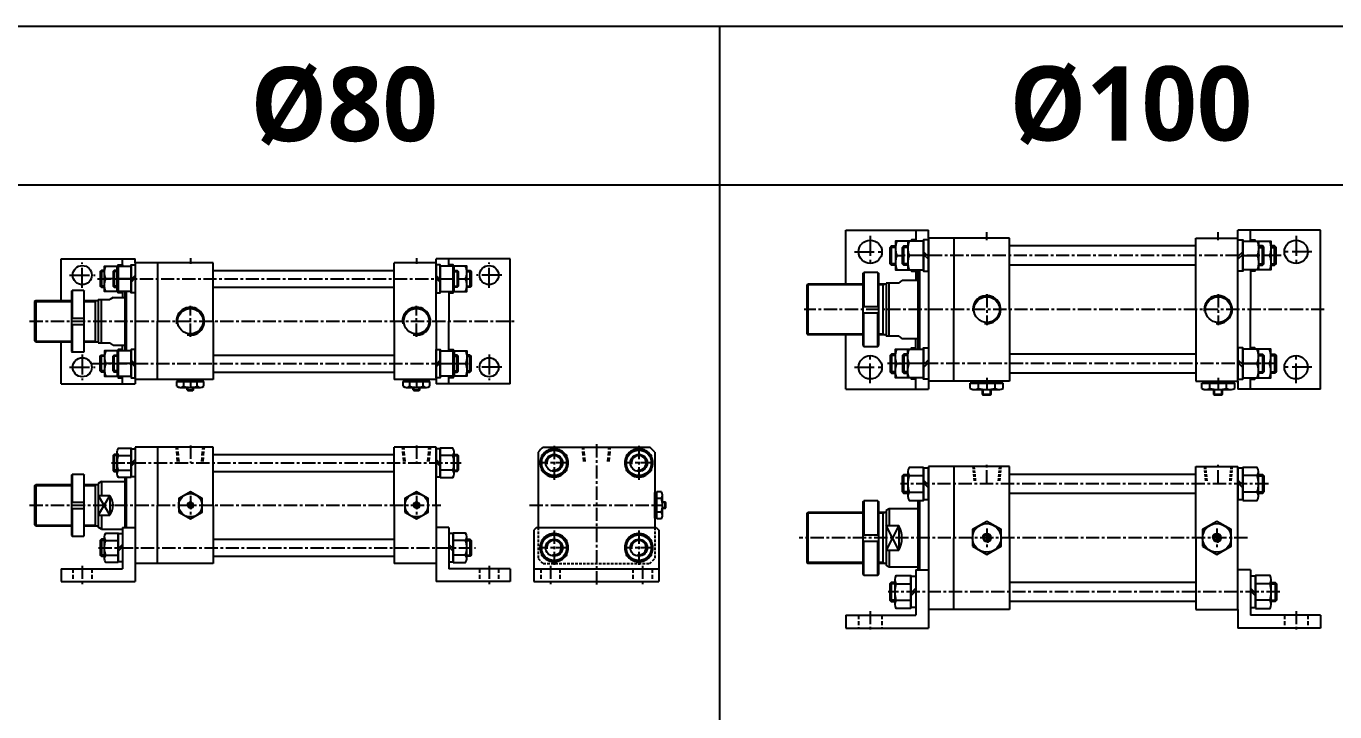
# Model space of a CAD drawing. Extents: x -819 to 7462, y 0 to 3630.
# Drawn here: x 2101 to 3336, y 2983 to 3630 of the extents above; entities that cross this region are included whole.
import ezdxf

# ---------------------------------------------------------------- set-up
doc = ezdxf.new("R2010")
doc.units = 0
doc.header["$LTSCALE"] = 10
doc.header["$MEASUREMENT"] = 0
for name, pattern in [('CENTER', [2, 1.25, -0.25, 0.25, -0.25]), ('CENTERX2', [4, 2.5, -0.5, 0.5, -0.5]), ('HIDDEN', [0.375, 0.25, -0.125]), ('HIDDENX2', [0.75, 0.5, -0.25])]:
    doc.linetypes.add(name, pattern=pattern)
doc.layers.get('0').update_dxf_attribs({"linetype": 'CONTINUOUS'})
for name, color, linetype in [('CEN', 1, 'CENTERX2'), ('CENTER', 1, 'CENTER'), ('DIM', 2, 'CONTINUOUS'), ('HID', 2, 'HIDDENX2'), ('Line', 7, 'CONTINUOUS'), ('ML', 7, 'CONTINUOUS'), ('THIN', 3, 'CONTINUOUS'), ('외형선', 3, 'CONTINUOUS'), ('중심선', 1, 'CENTER')]:
    doc.layers.add(name, color=color, linetype=linetype)
doc.styles.add('문자', font='romans.shx')

msp = doc.modelspace()

# ---------------------------------------------------------------- linework, layer by layer
for p, q in [((0, 3630), (4477.3, 3630)), ((2755.7, 2336), (2755.7, 3630)), ((4477.3, 3480), (0, 3480)), ((2252.7, 3286.7), (2253.2, 3286.2)), ((2252.7, 3286.7), (2258.7, 3286.7)), ((2258.7, 3286.7), (2258.2, 3286.2)), ((2466.2, 3286.7), (2466.7, 3286.2)), ((2466.2, 3286.7), (2472.2, 3286.7)), ((2472.2, 3286.7), (2471.7, 3286.2)), ((2253.2, 3286.2), (2258.2, 3286.2)), ((2466.7, 3286.2), (2471.7, 3286.2)), ((2704, 3174.9), (2704, 3180.9)), ((2704, 3180.9), (2704.5, 3180.4)), ((2704, 3174.9), (2704.5, 3175.4)), ((2704.5, 3175.4), (2704.5, 3180.4))]:
    msp.add_line(p, q)
at = {"color": 7, "linetype": 'Continuous'}
for p, q in [((2243, 3290.2), (2243, 3294.6)), ((2243, 3294.6), (2255.7, 3294.6)), ((2243.7, 3296.6), (2267.7, 3296.6)), ((2243.7, 3294.6), (2243.7, 3296.6)), ((2246.2, 3289.2), (2265.2, 3289.2)), ((2249.4, 3290.2), (2249.4, 3294.6)), ((2252.7, 3286.7), (2252.7, 3289.2)), ((2255.7, 3294.6), (2268.4, 3294.6)), ((2258.7, 3286.7), (2258.7, 3289.2)), ((2262.1, 3290.2), (2262.1, 3294.6)), ((2267.7, 3294.6), (2267.7, 3296.6)), ((2268.4, 3290.2), (2268.4, 3294.6)), ((2456.5, 3290.2), (2456.5, 3294.6)), ((2456.5, 3294.6), (2469.2, 3294.6)), ((2457.2, 3296.6), (2481.2, 3296.6)), ((2457.2, 3294.6), (2457.2, 3296.6)), ((2459.7, 3289.2), (2478.7, 3289.2)), ((2462.9, 3290.2), (2462.9, 3294.6)), ((2466.2, 3286.7), (2466.2, 3289.2)), ((2469.2, 3294.6), (2481.9, 3294.6)), ((2472.2, 3286.7), (2472.2, 3289.2)), ((2475.6, 3290.2), (2475.6, 3294.6)), ((2481.2, 3294.6), (2481.2, 3296.6)), ((2481.9, 3290.2), (2481.9, 3294.6)), ((2992, 3288.1), (2992, 3293.1)), ((2992, 3293.1), (2998.3, 3293.1)), ((2993, 3293.1), (2993, 3295.1)), ((2993, 3295.1), (3022.2, 3295.1)), ((2995.2, 3287.1), (3020, 3287.1)), ((2998.3, 3293.1), (3023.2, 3293.1)), ((2999.8, 3288.1), (2999.8, 3293.1)), ((3003.6, 3287.3), (3003.6, 3287.3)), ((3003.6, 3282.6), (3003.6, 3287.1)), ((3011.6, 3282.6), (3011.6, 3287.1)), ((3015.4, 3288.1), (3015.4, 3293.1)), ((3022.2, 3293.1), (3022.2, 3295.1)), ((3023.2, 3288.1), (3023.2, 3293.1)), ((3210.5, 3288.1), (3210.5, 3293.1)), ((3210.5, 3293.1), (3216.8, 3293.1)), ((3211.5, 3293.1), (3211.5, 3295.1)), ((3211.5, 3295.1), (3240.7, 3295.1)), ((3213.7, 3287.1), (3238.5, 3287.1)), ((3216.8, 3293.1), (3241.7, 3293.1)), ((3218.3, 3288.1), (3218.3, 3293.1)), ((3222.1, 3287.3), (3222.1, 3287.3)), ((3222.1, 3282.6), (3222.1, 3287.1)), ((3230.1, 3282.6), (3230.1, 3287.1)), ((3233.9, 3288.1), (3233.9, 3293.1)), ((3240.7, 3293.1), (3240.7, 3295.1)), ((3241.7, 3288.1), (3241.7, 3293.1)), ((3003.6, 3282.6), (3004.1, 3282.1)), ((3011.6, 3282.6), (3003.6, 3282.6)), ((3004.1, 3282.1), (3011.1, 3282.1)), ((3011.6, 3282.6), (3011.1, 3282.1)), ((3222.1, 3282.6), (3222.6, 3282.1)), ((3230.1, 3282.6), (3222.1, 3282.6)), ((3222.6, 3282.1), (3229.6, 3282.1)), ((3230.1, 3282.6), (3229.6, 3282.1)), ((2694.1, 3165.9), (2694.1, 3189.9)), ((2696.1, 3189.9), (2694.1, 3189.9)), ((2700.6, 3190.6), (2696.1, 3190.6)), ((2696.1, 3177.9), (2696.1, 3190.6)), ((2700.6, 3184.2), (2696.1, 3184.2)), ((2696.1, 3165.2), (2696.1, 3177.9)), ((2701.5, 3168.3), (2701.5, 3187.4)), ((2704, 3180.9), (2701.5, 3180.9)), ((2696.1, 3165.9), (2694.1, 3165.9)), ((2700.6, 3171.5), (2696.1, 3171.5)), ((2700.6, 3165.2), (2696.1, 3165.2)), ((2704, 3174.9), (2701.5, 3174.9))]:
    msp.add_line(p, q, dxfattribs=at)
for points in [[(2244.7, 3171.5), (2255.7, 3165.2), (2266.7, 3171.5), (2266.7, 3184.2), (2255.7, 3190.6), (2244.7, 3184.2)], [(2458.2, 3171.5), (2469.2, 3165.2), (2480.2, 3171.5), (2480.2, 3184.2), (2469.2, 3190.6), (2458.2, 3184.2)], [(2254.8, 3179.4), (2254, 3177.9), (2254.8, 3176.4), (2256.6, 3176.4), (2257.4, 3177.9), (2256.6, 3179.4)], [(2468.3, 3179.4), (2467.5, 3177.9), (2468.3, 3176.4), (2470.1, 3176.4), (2470.9, 3177.9), (2470.1, 3179.4)], [(2994.1, 3139.3), (3007.6, 3131.5), (3021.1, 3139.3), (3021.1, 3154.9), (3007.6, 3162.7), (2994.1, 3154.9)], [(3211.3, 3139.3), (3224.8, 3131.5), (3238.3, 3139.3), (3238.3, 3154.9), (3224.8, 3162.7), (3211.3, 3154.9)], [(3006.1, 3149.6), (3004.7, 3147.1), (3006.1, 3144.6), (3009, 3144.6), (3010.5, 3147.1), (3009, 3149.6)], [(3223.4, 3149.6), (3221.9, 3147.1), (3223.4, 3144.6), (3226.3, 3144.6), (3227.7, 3147.1), (3226.3, 3149.6)]]:
    msp.add_lwpolyline(points, close=True, dxfattribs=at)
for centre, radius in [((2255.7, 3177.9), 11), ((2469.2, 3177.9), 11), ((2255.7, 3177.9), 2.5), ((2469.2, 3177.9), 2.5), ((3007.6, 3147.1), 13.5), ((3007.6, 3147.1), 3.5), ((3224.8, 3147.1), 13.5), ((3224.8, 3147.1), 3.5)]:
    msp.add_circle(centre, radius, dxfattribs=at)
for centre, radius, start, end in [((2246.2, 3294.8), 5.62, 235.6158, 270), ((2246.2, 3294.8), 5.62, 235.6158, 304.3842), ((2255.7, 3310.2), 21, 252.412, 270), ((2255.7, 3310.2), 21, 270, 287.588), ((2265.2, 3294.8), 5.62, 235.6158, 304.3842), ((2459.7, 3294.8), 5.62, 235.6158, 270), ((2459.7, 3294.8), 5.62, 235.6158, 304.3842), ((2469.2, 3310.2), 21, 252.412, 270), ((2469.2, 3310.2), 21, 270, 287.588), ((2478.7, 3294.8), 5.62, 235.6158, 304.3842), ((2995.2, 3292.7), 5.62, 235.6158, 270), ((2995.9, 3295.3), 8.22, 241.7006, 298.2994), ((3007.6, 3318.4), 31.3, 255.6172, 270.0141), ((3007.6, 3318.4), 31.3, 269.9859, 284.3828), ((3019.3, 3295.3), 8.22, 241.7006, 298.2994), ((3213.7, 3292.7), 5.62, 235.6158, 270), ((3214.4, 3295.3), 8.22, 241.7006, 298.2994), ((3226.1, 3318.4), 31.3, 255.6172, 270.0141), ((3226.1, 3318.4), 31.3, 269.9859, 284.3828), ((3237.8, 3295.3), 8.22, 241.7006, 298.2994), ((2695.9, 3187.4), 5.62, 325.6158, 34.3842), ((2680.5, 3177.9), 21, 0, 17.588), ((2680.5, 3177.9), 21, 342.412, 0), ((2695.9, 3168.3), 5.62, 325.6158, 34.3842), ((2695.9, 3168.3), 5.62, 325.6158, 0)]:
    msp.add_arc(centre, radius, start, end, dxfattribs=at)
at = {"layer": 'CEN', "color": 1, "linetype": 'CENTER', "ltscale": 1.5}
for p, q in [((2897.6, 3432.1), (2897.6, 3402.1)), ((3299.6, 3432.1), (3299.6, 3402.1)), ((2882.6, 3417.1), (2912.6, 3417.1)), ((3314.6, 3417.1), (3284.6, 3417.1)), ((2153.7, 3383.1), (2153.7, 3407.1)), ((2537.7, 3383.1), (2537.7, 3407.1)), ((2141.7, 3395.1), (2165.7, 3395.1)), ((2549.7, 3395.1), (2525.7, 3395.1)), ((2153.7, 3320.1), (2153.7, 3296.1)), ((2537.7, 3320.1), (2537.7, 3296.1)), ((2897.6, 3293.1), (2897.6, 3323.1)), ((3299.6, 3293.1), (3299.6, 3323.1)), ((2141.7, 3308.1), (2165.7, 3308.1)), ((2549.7, 3308.1), (2525.7, 3308.1)), ((2882.6, 3308.1), (2912.6, 3308.1)), ((3314.6, 3308.1), (3284.6, 3308.1))]:
    msp.add_line(p, q, dxfattribs=at)
at = {"layer": 'CEN', "color": 1, "linetype": 'CENTER'}
for p, q in [((2153.7, 3120.9), (2153.7, 3102.9)), ((2537.7, 3120.9), (2537.7, 3102.9)), ((2595.6, 3120.9), (2595.6, 3102.9)), ((2682.6, 3120.9), (2682.6, 3102.9)), ((2897.6, 3078.1), (2897.6, 3058.1)), ((3299.6, 3078.1), (3299.6, 3058.1))]:
    msp.add_line(p, q, dxfattribs=at)
at = {"layer": 'CENTER'}
for p, q in [((2599.1, 3234), (2599.1, 3201.8)), ((2679.1, 3234), (2679.1, 3201.8)), ((2613.1, 3217.9), (2585.2, 3217.9)), ((2693.1, 3217.9), (2665.2, 3217.9)), ((2599.1, 3154), (2599.1, 3121.8)), ((2679.1, 3154), (2679.1, 3121.8)), ((2613.1, 3137.9), (2585.2, 3137.9)), ((2693.1, 3137.9), (2665.2, 3137.9))]:
    msp.add_line(p, q, dxfattribs=at)
at = {"layer": 'DIM'}
for p, q in [((2253.2, 3286.2), (2253.2, 3289.2)), ((2258.2, 3286.2), (2258.2, 3289.2)), ((2466.7, 3286.2), (2466.7, 3289.2)), ((2471.7, 3286.2), (2471.7, 3289.2)), ((2704.5, 3180.4), (2701.5, 3180.4)), ((2704.5, 3175.4), (2701.5, 3175.4))]:
    msp.add_line(p, q, dxfattribs=at)
for centre in [(2255.7, 3177.9), (2469.2, 3177.9)]:
    msp.add_arc(centre, 3, 270, 180, dxfattribs=at)
at = {"layer": 'HID', "color": 6, "linetype": 'HIDDEN', "ltscale": 1.5}
for p, q in [((2144.7, 3117.9), (2144.7, 3105.9)), ((2162.7, 3117.9), (2162.7, 3105.9)), ((2528.7, 3117.9), (2528.7, 3105.9)), ((2546.7, 3117.9), (2546.7, 3105.9)), ((2586.6, 3117.9), (2586.6, 3105.9)), ((2604.6, 3117.9), (2604.6, 3105.9)), ((2673.6, 3117.9), (2673.6, 3105.9)), ((2691.6, 3117.9), (2691.6, 3105.9)), ((2886.6, 3074.1), (2886.6, 3062.1)), ((2908.6, 3074.1), (2908.6, 3062.1)), ((3288.6, 3074.1), (3288.6, 3062.1)), ((3310.6, 3074.1), (3310.6, 3062.1))]:
    msp.add_line(p, q, dxfattribs=at)
at = {"layer": 'Line', "color": 6, "linetype": 'HIDDEN'}
for p, q in [((2994.4, 3214.6), (2995.6, 3200.6)), ((2995.5, 3214.6), (2996.8, 3200)), ((3019.6, 3214.6), (3018.4, 3200)), ((3020.8, 3214.6), (3019.6, 3200.6)), ((3212.9, 3214.6), (3214.1, 3200.6)), ((3214, 3214.6), (3215.3, 3200)), ((3238.1, 3214.6), (3236.9, 3200)), ((3239.3, 3214.6), (3238.1, 3200.6))]:
    msp.add_line(p, q, dxfattribs=at)
at = {"layer": 'ML'}
for p, q in [((2874.6, 3386.6), (2874.6, 3437.6)), ((2874.6, 3437.6), (2952.6, 3437.6)), ((2940.6, 3437.6), (2940.6, 3427.1)), ((2952.6, 3430.1), (2952.6, 3437.6)), ((3322.6, 3437.6), (3244.6, 3437.6)), ((3256.6, 3427.1), (3256.6, 3437.6)), ((3322.6, 3362.6), (3322.6, 3437.6)), ((2917.8, 3404.6), (2917.8, 3422.6)), ((2929.3, 3404.6), (2929.3, 3422.6)), ((2940.6, 3427.1), (2940.6, 3427.1)), ((2952.6, 3430.1), (2952.6, 3295.1)), ((2976.6, 3430.1), (2952.6, 3430.1)), ((3211.6, 3430.1), (3238, 3430.1)), ((3256.6, 3427.1), (3256.6, 3427.1)), ((3267.8, 3404.6), (3267.8, 3422.6)), ((3279.3, 3404.6), (3279.3, 3422.6)), ((2133.7, 3410.6), (2203.7, 3410.6)), ((2133.7, 3371.1), (2133.7, 3410.6)), ((2191.7, 3403.7), (2191.7, 3410.6)), ((2203.7, 3406.6), (2203.7, 3410.6)), ((2557.7, 3410.6), (2487.7, 3410.6)), ((2487.7, 3406.6), (2487.7, 3410.6)), ((2499.7, 3403.7), (2499.7, 3410.6)), ((2557.7, 3351.6), (2557.7, 3410.6)), ((2922.7, 3413.6), (2928, 3413.6)), ((2948, 3413.6), (2934.2, 3413.6)), ((2948, 3417.2), (2952.6, 3412.6)), ((2948, 3414.6), (2952.6, 3410)), ((3249.2, 3417.2), (3244.6, 3412.6)), ((3249.2, 3414.6), (3244.6, 3410)), ((3249.2, 3413.6), (3263, 3413.6)), ((3274.5, 3413.6), (3269.2, 3413.6)), ((2171.8, 3399.6), (2171.8, 3383.6)), ((2183.8, 3399.6), (2183.8, 3383.6)), ((2203.7, 3406.6), (2203.7, 3292.6)), ((2224.7, 3406.6), (2203.7, 3406.6)), ((2507.6, 3399.6), (2507.6, 3383.6)), ((2519.6, 3399.6), (2519.6, 3383.6)), ((2890.6, 3396.6), (2891.6, 3397.6)), ((2891.6, 3397.6), (2891.6, 3365.6)), ((2904.6, 3397.6), (2891.6, 3397.6)), ((2904.6, 3397.6), (2904.6, 3365.6)), ((2904.6, 3397.6), (2905.6, 3396.6)), ((2940.6, 3400.1), (2940.6, 3390.1)), ((2942.6, 3400.1), (2942.6, 3325.1)), ((2944.1, 3400.1), (2944.1, 3325.1)), ((3256.6, 3400.1), (3256.6, 3362.6)), ((2182.7, 3391.6), (2175.8, 3391.6)), ((2199.7, 3391.6), (2187.8, 3391.6)), ((2199.7, 3390.7), (2203.7, 3394.7)), ((2199.7, 3388.5), (2203.7, 3392.5)), ((2491.7, 3390.7), (2487.7, 3394.7)), ((2491.7, 3388.5), (2487.7, 3392.5)), ((2491.7, 3391.6), (2503.6, 3391.6)), ((2508.7, 3391.6), (2515.6, 3391.6)), ((2837.6, 3385.6), (2838.6, 3386.6)), ((2837.6, 3385.6), (2837.6, 3339.6)), ((2838.6, 3386.6), (2838.6, 3338.6)), ((2890.6, 3396.6), (2890.6, 3328.6)), ((2905.6, 3328.6), (2905.6, 3396.6)), ((2909.6, 3386.6), (2909.6, 3338.6)), ((2912.6, 3387.6), (2912.6, 3337.6)), ((2915.6, 3337.6), (2915.6, 3387.6)), ((2924.6, 3387.6), (2927.6, 3390.1)), ((2143.6, 3380.1), (2144.1, 3380.6)), ((2143.6, 3380.1), (2143.6, 3323.1)), ((2144.1, 3380.6), (2144.1, 3354.6)), ((2155.1, 3380.6), (2144.1, 3380.6)), ((2155.1, 3380.6), (2155.1, 3354.6)), ((2155.1, 3380.6), (2155.6, 3380.1)), ((2155.6, 3323.1), (2155.6, 3380.1)), ((2182.7, 3374.1), (2179.7, 3372.1)), ((2191.7, 3378.3), (2191.7, 3374.1)), ((2193.7, 3379.6), (2193.7, 3323.6)), ((2195.2, 3379.6), (2195.2, 3323.6)), ((2499.7, 3378.3), (2499.7, 3351.6)), ((2108.7, 3370.1), (2109.7, 3371.1)), ((2108.7, 3370.1), (2108.7, 3333.1)), ((2109.7, 3371.1), (2109.7, 3332.1)), ((2165.7, 3371.1), (2165.7, 3332.1)), ((2168.7, 3372.1), (2168.7, 3331.1)), ((2171.7, 3331.1), (2171.7, 3372.1)), ((2890.6, 3365.6), (2905.6, 3365.6)), ((3256.6, 3325.1), (3256.6, 3362.6)), ((3322.6, 3287.6), (3322.6, 3362.6)), ((2143.6, 3354.6), (2155.6, 3354.6)), ((2143.6, 3348.6), (2155.6, 3348.6)), ((2144.1, 3348.6), (2144.1, 3322.6)), ((2155.1, 3348.6), (2155.1, 3322.6)), ((2499.7, 3324.9), (2499.7, 3351.6)), ((2557.7, 3292.6), (2557.7, 3351.6)), ((2890.6, 3359.6), (2905.6, 3359.6)), ((2891.6, 3327.6), (2891.6, 3359.6)), ((2904.6, 3327.6), (2904.6, 3359.6)), ((2837.6, 3339.6), (2838.6, 3338.6)), ((2874.6, 3287.6), (2874.6, 3338.6)), ((2924.6, 3337.6), (2927.6, 3335.1)), ((2108.7, 3333.1), (2109.7, 3332.1)), ((2133.7, 3292.6), (2133.7, 3332.1)), ((2182.7, 3329.1), (2179.7, 3331.1)), ((2191.7, 3324.9), (2191.7, 3329.1)), ((2890.6, 3328.6), (2891.6, 3327.6)), ((2891.6, 3327.6), (2904.6, 3327.6)), ((2904.6, 3327.6), (2905.6, 3328.6)), ((2940.6, 3325.1), (2940.6, 3335.1)), ((2143.6, 3323.1), (2144.1, 3322.6)), ((2144.1, 3322.6), (2155.1, 3322.6)), ((2155.1, 3322.6), (2155.6, 3323.1)), ((2171.8, 3303.6), (2171.8, 3319.6)), ((2182.7, 3311.6), (2175.8, 3311.6)), ((2183.8, 3303.6), (2183.8, 3319.6)), ((2199.7, 3311.6), (2187.8, 3311.6)), ((2199.7, 3314.7), (2203.7, 3310.7)), ((2199.7, 3312.5), (2203.7, 3308.5)), ((2491.7, 3314.7), (2487.7, 3310.7)), ((2491.7, 3312.5), (2487.7, 3308.5)), ((2491.7, 3311.6), (2503.6, 3311.6)), ((2507.6, 3303.6), (2507.6, 3319.6)), ((2508.7, 3311.6), (2515.6, 3311.6)), ((2519.6, 3303.6), (2519.6, 3319.6)), ((2917.8, 3320.6), (2917.8, 3302.6)), ((2922.7, 3311.6), (2928, 3311.6)), ((2929.3, 3320.6), (2929.3, 3302.6)), ((2948, 3311.6), (2934.2, 3311.6)), ((2948, 3310.6), (2952.6, 3315.2)), ((2948, 3308), (2952.6, 3312.6)), ((3249.2, 3310.6), (3244.6, 3315.2)), ((3249.2, 3308), (3244.6, 3312.6)), ((3249.2, 3311.6), (3263, 3311.6)), ((3267.8, 3320.6), (3267.8, 3302.6)), ((3274.5, 3311.6), (3269.2, 3311.6)), ((3279.3, 3320.6), (3279.3, 3302.6)), ((2191.7, 3292.6), (2191.7, 3299.5)), ((2499.7, 3292.6), (2499.7, 3299.5)), ((2133.7, 3292.6), (2203.7, 3292.6)), ((2224.7, 3296.6), (2203.7, 3296.6)), ((2557.7, 3292.6), (2487.7, 3292.6)), ((2874.6, 3287.6), (2952.6, 3287.6)), ((2940.6, 3287.6), (2940.6, 3298.1)), ((2940.6, 3298.1), (2940.6, 3298.1)), ((2976.6, 3295.1), (2952.6, 3295.1)), ((2952.6, 3295.1), (2952.6, 3287.6)), ((3244.6, 3295.1), (3244.6, 3287.6)), ((3322.6, 3287.6), (3244.6, 3287.6)), ((3256.6, 3287.6), (3256.6, 3298.1)), ((3256.6, 3298.1), (3256.6, 3298.1)), ((2183.8, 3225.9), (2183.8, 3209.9)), ((2186.7, 3207.5), (2186.7, 3228.3)), ((2187.8, 3224.8), (2199.7, 3224.8)), ((2224.7, 3232.9), (2203.7, 3232.9)), ((2203.7, 3232.9), (2203.7, 3122.9)), ((2503.6, 3224.8), (2491.7, 3224.8)), ((2504.7, 3207.5), (2504.7, 3228.3)), ((2507.6, 3225.9), (2507.6, 3209.9)), ((2584.1, 3228.1), (2584.1, 3156.9)), ((2588.9, 3232.9), (2689.4, 3232.9)), ((2694.1, 3228.1), (2694.1, 3156.9)), ((2199.7, 3217), (2203.7, 3221)), ((2199.7, 3214.7), (2203.7, 3218.7)), ((2491.7, 3217), (2487.7, 3221)), ((2491.7, 3214.7), (2487.7, 3218.7)), ((2976.6, 3214.6), (2952.6, 3214.6)), ((2952.6, 3214.6), (2952.6, 3079.6)), ((3211.6, 3214.6), (3238, 3214.6)), ((2143.6, 3206.4), (2144.1, 3206.9)), ((2143.6, 3206.4), (2143.6, 3149.4)), ((2155.1, 3206.9), (2144.1, 3206.9)), ((2144.1, 3206.9), (2144.1, 3180.9)), ((2155.1, 3206.9), (2155.6, 3206.4)), ((2155.1, 3206.9), (2155.1, 3180.9)), ((2155.6, 3149.4), (2155.6, 3206.4)), ((2171.7, 3200.4), (2168.7, 3198.6)), ((2171.7, 3200.4), (2171.7, 3187.1)), ((2187.8, 3210.9), (2199.7, 3210.9)), ((2193.7, 3204), (2193.7, 3156.9)), ((2195.2, 3204), (2195.2, 3156.9)), ((2503.6, 3210.9), (2491.7, 3210.9)), ((2929.3, 3189.1), (2929.3, 3207.1)), ((2933, 3209.8), (2933, 3186.4)), ((2934.2, 3205.9), (2948, 3205.9)), ((2948, 3201.7), (2952.6, 3197.1)), ((3249.2, 3197.1), (3244.6, 3201.7)), ((3263, 3205.9), (3249.2, 3205.9)), ((3264.2, 3186.4), (3264.2, 3209.8)), ((3267.8, 3207.1), (3267.8, 3189.1)), ((2108.7, 3196.4), (2109.7, 3197.4)), ((2108.7, 3196.4), (2108.7, 3159.4)), ((2109.7, 3197.4), (2109.7, 3158.4)), ((2165.7, 3197.4), (2165.7, 3158.4)), ((2168.7, 3198.6), (2168.7, 3157.1)), ((2934.2, 3190.3), (2948, 3190.3)), ((2948, 3199.1), (2952.6, 3194.5)), ((3249.2, 3194.5), (3244.6, 3199.1)), ((3263, 3190.3), (3249.2, 3190.3)), ((2143.6, 3180.9), (2155.6, 3180.9)), ((2168.7, 3187.1), (2179.7, 3187.1)), ((2179.7, 3187.1), (2179.7, 3168.6)), ((2890.6, 3181.1), (2891.6, 3182.1)), ((2890.6, 3181.1), (2890.6, 3113.1)), ((2904.6, 3182.1), (2891.6, 3182.1)), ((2891.6, 3182.1), (2891.6, 3150.1)), ((2904.6, 3182.1), (2905.6, 3181.1)), ((2904.6, 3182.1), (2904.6, 3150.1)), ((2905.6, 3113.1), (2905.6, 3181.1)), ((2942.6, 3182.5), (2942.6, 3117.1)), ((2944.1, 3182.5), (2944.1, 3117.1)), ((2143.6, 3174.9), (2155.6, 3174.9)), ((2144.1, 3174.9), (2144.1, 3148.9)), ((2155.1, 3174.9), (2155.1, 3148.9)), ((2168.7, 3168.6), (2179.7, 3168.6)), ((2171.7, 3168.6), (2171.7, 3155.4)), ((2837.6, 3170.1), (2838.6, 3171.1)), ((2837.6, 3170.1), (2837.6, 3124.1)), ((2838.6, 3171.1), (2838.6, 3123.1)), ((2909.6, 3171.1), (2909.6, 3123.1)), ((2915.6, 3174.6), (2912.6, 3172.9)), ((2912.6, 3172.9), (2912.6, 3121.3)), ((2915.6, 3174.6), (2915.6, 3158.7)), ((2108.7, 3159.4), (2109.7, 3158.4)), ((2171.7, 3155.4), (2168.7, 3157.1)), ((2191.7, 3156.9), (2191.7, 3117.9)), ((2191.7, 3156.9), (2203.7, 3156.9)), ((2499.7, 3156.9), (2487.7, 3156.9)), ((2499.7, 3156.9), (2499.7, 3117.9)), ((2582.6, 3156.9), (2580.1, 3154.4)), ((2580.1, 3154.4), (2580.1, 3105.9)), ((2582.6, 3156.9), (2695.6, 3156.9)), ((2695.6, 3156.9), (2698.1, 3154.4)), ((2698.1, 3154.4), (2698.1, 3105.9)), ((2912.6, 3158.7), (2924.6, 3158.7)), ((2924.6, 3158.7), (2924.6, 3135.6)), ((2143.6, 3149.4), (2144.1, 3148.9)), ((2144.1, 3148.9), (2155.1, 3148.9)), ((2155.1, 3148.9), (2155.6, 3149.4)), ((2171.8, 3145.9), (2171.8, 3129.9)), ((2174.7, 3127.5), (2174.7, 3148.3)), ((2175.8, 3144.8), (2187.7, 3144.8)), ((2187.7, 3137), (2191.7, 3141)), ((2187.7, 3134.7), (2191.7, 3138.7)), ((2503.7, 3137), (2499.7, 3141)), ((2503.7, 3134.7), (2499.7, 3138.7)), ((2515.6, 3144.8), (2503.7, 3144.8)), ((2516.7, 3127.5), (2516.7, 3148.3)), ((2519.6, 3145.9), (2519.6, 3129.9)), ((2890.6, 3150.1), (2905.6, 3150.1)), ((2890.6, 3144.1), (2905.6, 3144.1)), ((2891.6, 3112.1), (2891.6, 3144.1)), ((2904.6, 3112.1), (2904.6, 3144.1)), ((2175.8, 3130.9), (2187.7, 3130.9)), ((2515.6, 3130.9), (2503.7, 3130.9)), ((2912.6, 3135.6), (2924.6, 3135.6)), ((2915.6, 3135.6), (2915.6, 3119.6)), ((2133.7, 3117.9), (2191.7, 3117.9)), ((2133.7, 3117.9), (2133.7, 3105.9)), ((2224.7, 3122.9), (2203.7, 3122.9)), ((2203.7, 3122.9), (2203.7, 3105.9)), ((2487.7, 3122.9), (2487.7, 3105.9)), ((2557.7, 3117.9), (2499.7, 3117.9)), ((2557.7, 3117.9), (2557.7, 3105.9)), ((2580.1, 3117.9), (2698.1, 3117.9)), ((2837.6, 3124.1), (2838.6, 3123.1)), ((2915.6, 3119.6), (2912.6, 3121.3)), ((2940.6, 3117.1), (2940.6, 3074.1)), ((2940.6, 3117.1), (2952.6, 3117.1)), ((3256.6, 3117.1), (3244.6, 3117.1)), ((3256.6, 3117.1), (3256.6, 3074.1)), ((2133.7, 3105.9), (2203.7, 3105.9)), ((2557.7, 3105.9), (2487.7, 3105.9)), ((2580.1, 3105.9), (2698.1, 3105.9)), ((2890.6, 3113.1), (2891.6, 3112.1)), ((2891.6, 3112.1), (2904.6, 3112.1)), ((2904.6, 3112.1), (2905.6, 3113.1)), ((2917.3, 3105.1), (2917.3, 3087.1)), ((2921, 3084.4), (2921, 3107.8)), ((2922.2, 3103.9), (2936, 3103.9)), ((3275, 3103.9), (3261.2, 3103.9)), ((3276.2, 3084.4), (3276.2, 3107.8)), ((3279.8, 3105.1), (3279.8, 3087.1)), ((2936, 3095.1), (2940.6, 3099.7)), ((2936, 3092.5), (2940.6, 3097.1)), ((3261.2, 3095.1), (3256.6, 3099.7)), ((3261.2, 3092.5), (3256.6, 3097.1)), ((2922.2, 3088.3), (2936, 3088.3)), ((2976.6, 3079.6), (2952.6, 3079.6)), ((2952.6, 3079.6), (2952.6, 3062.1)), ((3244.6, 3079.6), (3244.6, 3062.1)), ((3275, 3088.3), (3261.2, 3088.3)), ((2874.6, 3074.1), (2940.6, 3074.1)), ((2874.6, 3074.1), (2874.6, 3062.1)), ((3322.6, 3074.1), (3256.6, 3074.1)), ((3322.6, 3074.1), (3322.6, 3062.1)), ((2874.6, 3062.1), (2952.6, 3062.1)), ((3322.6, 3062.1), (3244.6, 3062.1))]:
    msp.add_line(p, q, dxfattribs=at)
at = {"layer": 'ML', "color": 1, "linetype": 'CENTER'}
for p, q in [((3007.6, 3428), (3007.6, 3435.7)), ((3226.1, 3428), (3226.1, 3435.7)), ((2255.7, 3411.1), (2255.7, 3405.8)), ((2469.2, 3411.1), (2469.2, 3405.8)), ((3007.6, 3377.1), (3007.6, 3348)), ((3226.1, 3377.1), (3226.1, 3348)), ((2255.7, 3337), (2255.7, 3366.2)), ((2469.2, 3337), (2469.2, 3366.2)), ((2255.7, 3297.5), (2255.7, 3288.6)), ((2469.2, 3297.5), (2469.2, 3288.6)), ((3007.6, 3298.1), (3007.6, 3286.5)), ((3226.1, 3298.1), (3226.1, 3286.5)), ((2639.1, 3235.6), (2639.1, 3103.2)), ((3007.6, 3198.5), (3007.6, 3216.3)), ((3226.1, 3198.5), (3226.1, 3216.3)), ((2255.7, 3186.7), (2255.7, 3169.1)), ((2469.2, 3186.7), (2469.2, 3169.1)), ((2576, 3177.9), (2700.1, 3177.9)), ((3007.6, 3155.9), (3007.6, 3138.3)), ((3224.8, 3155.9), (3224.8, 3138.3))]:
    msp.add_line(p, q, dxfattribs=at)
at = {"layer": 'ML', "color": 2}
for p, q in [((2909.6, 3385.8), (2910.9, 3386.6)), ((2165.7, 3370.3), (2167, 3371.1)), ((2909.6, 3339.3), (2910.9, 3338.6)), ((2165.7, 3332.8), (2167, 3332.1)), ((3004.1, 3287.3), (3004.1, 3287.3)), ((3004.1, 3282.1), (3004.1, 3287.1)), ((3011.1, 3282.1), (3011.1, 3287.1)), ((3222.6, 3287.3), (3222.6, 3287.3)), ((3222.6, 3282.1), (3222.6, 3287.1)), ((3229.6, 3282.1), (3229.6, 3287.1)), ((2165.7, 3196.6), (2167, 3197.4)), ((2179.7, 3187.1), (2168.7, 3168.6)), ((2168.7, 3187.1), (2179.7, 3168.6)), ((2909.6, 3170.4), (2910.9, 3171.1)), ((2165.7, 3159.1), (2167, 3158.4)), ((2924.6, 3158.7), (2912.6, 3135.6)), ((2924.6, 3135.6), (2912.6, 3158.7)), ((2909.6, 3123.9), (2910.9, 3123.1))]:
    msp.add_line(p, q, dxfattribs=at)
at = {"layer": 'ML', "color": 6, "linetype": 'HIDDEN', "ltscale": 1.5}
for p, q in [((2243.7, 3219.2), (2242.5, 3232.9)), ((2245, 3219.2), (2243.7, 3232.9)), ((2266.5, 3219.2), (2267.7, 3232.9)), ((2267.7, 3219.2), (2269, 3232.9)), ((2457.2, 3219.2), (2456, 3232.8)), ((2458.5, 3219.2), (2457.2, 3232.8)), ((2480, 3219.2), (2481.2, 3232.8)), ((2481.2, 3219.2), (2482.5, 3232.8)), ((2627.1, 3219.2), (2625.9, 3232.8)), ((2628.4, 3219.2), (2627.1, 3232.8)), ((2649.9, 3219.2), (2651.1, 3232.8)), ((2651.1, 3219.2), (2652.4, 3232.8))]:
    msp.add_line(p, q, dxfattribs=at)
at = {"layer": 'ML', "color": 6, "linetype": 'HIDDEN'}
for p, q in [((2584.1, 3156.9), (2584.1, 3127.6)), ((2694.1, 3156.9), (2694.1, 3127.6)), ((2588.9, 3122.9), (2689.4, 3122.9))]:
    msp.add_line(p, q, dxfattribs=at)
at = {"layer": 'ML'}
for points in [[(2921.5, 3404.6), (2917.8, 3404.6), (2916.5, 3405.9), (2916.5, 3421.2), (2917.8, 3422.6), (2921.5, 3422.6)], [(2936.5, 3427.1), (2921.5, 3427.1), (2921.5, 3400.1), (2936.5, 3400.1)], [(2933, 3404.6), (2929.3, 3404.6), (2928, 3405.9), (2928, 3421.2), (2929.3, 3422.6), (2933, 3422.6)], [(2940.6, 3428.4), (2936.5, 3428.4), (2936.5, 3427.1)], [(2952.6, 3398.8), (2952.6, 3428.4), (2948, 3428.4), (2948, 3398.8), (2952.6, 3398.8)], [(3244.6, 3398.8), (3244.6, 3428.4), (3249.2, 3428.4), (3249.2, 3398.8), (3244.6, 3398.8)], [(3256.6, 3428.4), (3260.7, 3428.4), (3260.7, 3427.1)], [(3260.7, 3427.1), (3275.7, 3427.1), (3275.7, 3400.1), (3260.7, 3400.1)], [(3264.2, 3404.6), (3267.8, 3404.6), (3269.2, 3405.9), (3269.2, 3421.2), (3267.8, 3422.6), (3264.2, 3422.6)], [(3275.7, 3404.6), (3279.3, 3404.6), (3280.7, 3405.9), (3280.7, 3421.2), (3279.3, 3422.6), (3275.7, 3422.6)], [(2174.7, 3399.6), (2171.8, 3399.6), (2170.7, 3398.5), (2170.7, 3384.7), (2171.8, 3383.6), (2174.7, 3383.6)], [(2186.7, 3399.6), (2183.8, 3399.6), (2182.7, 3398.5), (2182.7, 3384.7), (2183.8, 3383.6), (2186.7, 3383.6)], [(2191.7, 3379.6), (2191.7, 3378.3), (2187.7, 3378.3), (2187.7, 3404.9), (2191.7, 3404.9)], [(2191.7, 3404.9), (2191.7, 3403.6)], [(2203.7, 3404.9), (2203.7, 3378.3), (2199.7, 3378.3), (2199.7, 3404.9), (2203.7, 3404.9)], [(2487.7, 3404.9), (2487.7, 3378.3), (2491.7, 3378.3), (2491.7, 3404.9), (2487.7, 3404.9)], [(2499.7, 3379.6), (2499.7, 3378.3), (2503.7, 3378.3), (2503.7, 3404.9), (2499.7, 3404.9)], [(2499.7, 3404.9), (2499.7, 3403.6)], [(2504.7, 3399.6), (2507.6, 3399.6), (2508.7, 3398.5), (2508.7, 3384.7), (2507.6, 3383.6), (2504.7, 3383.6)], [(2516.7, 3399.6), (2519.6, 3399.6), (2520.7, 3398.5), (2520.7, 3384.7), (2519.6, 3383.6), (2516.7, 3383.6)], [(2936.5, 3400.1), (2936.5, 3398.8), (2940.6, 3398.8)], [(3260.7, 3400.1), (3260.7, 3398.8), (3256.6, 3398.8)], [(2191.7, 3323.6), (2191.7, 3324.9), (2187.7, 3324.9), (2187.7, 3298.3), (2191.7, 3298.3)], [(2203.7, 3298.3), (2203.7, 3324.9), (2199.7, 3324.9), (2199.7, 3298.3), (2203.7, 3298.3)], [(2487.7, 3298.3), (2487.7, 3324.9), (2491.7, 3324.9), (2491.7, 3298.3), (2487.7, 3298.3)], [(2499.7, 3323.6), (2499.7, 3324.9), (2503.7, 3324.9), (2503.7, 3298.3), (2499.7, 3298.3)], [(2936.5, 3298.1), (2921.5, 3298.1), (2921.5, 3325.1), (2936.5, 3325.1)], [(2936.5, 3325.1), (2936.5, 3326.4), (2940.6, 3326.4)], [(2952.6, 3326.4), (2952.6, 3296.8), (2948, 3296.8), (2948, 3326.4), (2952.6, 3326.4)], [(3244.6, 3326.4), (3244.6, 3296.8), (3249.2, 3296.8), (3249.2, 3326.4), (3244.6, 3326.4)], [(3260.7, 3325.1), (3260.7, 3326.4), (3256.6, 3326.4)], [(3260.7, 3298.1), (3275.7, 3298.1), (3275.7, 3325.1), (3260.7, 3325.1)], [(2174.7, 3303.6), (2171.8, 3303.6), (2170.7, 3304.7), (2170.7, 3318.5), (2171.8, 3319.6), (2174.7, 3319.6)], [(2186.7, 3303.6), (2183.8, 3303.6), (2182.7, 3304.7), (2182.7, 3318.5), (2183.8, 3319.6), (2186.7, 3319.6)], [(2504.7, 3303.6), (2507.6, 3303.6), (2508.7, 3304.7), (2508.7, 3318.5), (2507.6, 3319.6), (2504.7, 3319.6)], [(2516.7, 3303.6), (2519.6, 3303.6), (2520.7, 3304.7), (2520.7, 3318.5), (2519.6, 3319.6), (2516.7, 3319.6)], [(2921.5, 3320.6), (2917.8, 3320.6), (2916.5, 3319.2), (2916.5, 3303.9), (2917.8, 3302.6), (2921.5, 3302.6)], [(2933, 3320.6), (2929.3, 3320.6), (2928, 3319.2), (2928, 3303.9), (2929.3, 3302.6), (2933, 3302.6)], [(3264.2, 3320.6), (3267.8, 3320.6), (3269.2, 3319.2), (3269.2, 3303.9), (3267.8, 3302.6), (3264.2, 3302.6)], [(3275.7, 3320.6), (3279.3, 3320.6), (3280.7, 3319.2), (3280.7, 3303.9), (3279.3, 3302.6), (3275.7, 3302.6)], [(2191.7, 3298.3), (2191.7, 3299.6)], [(2499.7, 3298.3), (2499.7, 3299.6)], [(2940.6, 3296.8), (2936.5, 3296.8), (2936.5, 3298.1)], [(3256.6, 3296.8), (3260.7, 3296.8), (3260.7, 3298.1)], [(2186.7, 3225.9), (2183.8, 3225.9), (2182.7, 3224.8), (2182.7, 3210.9), (2183.8, 3209.9), (2186.7, 3209.9)], [(2203.7, 3231.2), (2203.7, 3204.6), (2199.7, 3204.6), (2199.7, 3231.2), (2203.7, 3231.2)], [(2487.7, 3231.2), (2487.7, 3204.6), (2491.7, 3204.6), (2491.7, 3231.2), (2487.7, 3231.2)], [(2504.7, 3225.9), (2507.6, 3225.9), (2508.7, 3224.8), (2508.7, 3210.9), (2507.6, 3209.9), (2504.7, 3209.9)], [(2587.1, 3224.8), (2587.1, 3210.9), (2599.1, 3204), (2611.1, 3210.9), (2611.1, 3224.8), (2599.1, 3231.7), (2587.1, 3224.8)], [(2667.1, 3224.8), (2667.1, 3210.9), (2679.1, 3204), (2691.1, 3210.9), (2691.1, 3224.8), (2679.1, 3231.7), (2667.1, 3224.8)], [(2952.6, 3183.3), (2952.6, 3212.9), (2948, 3212.9), (2948, 3183.3), (2952.6, 3183.3)], [(3244.6, 3212.9), (3244.6, 3183.3), (3249.2, 3183.3), (3249.2, 3212.9), (3244.6, 3212.9)], [(2933, 3189.1), (2929.3, 3189.1), (2928, 3190.5), (2928, 3205.8), (2929.3, 3207.1), (2933, 3207.1)], [(3264.2, 3207.1), (3267.8, 3207.1), (3269.2, 3205.8), (3269.2, 3190.5), (3267.8, 3189.1), (3264.2, 3189.1)], [(2191.7, 3151.2), (2191.7, 3124.6), (2187.7, 3124.6), (2187.7, 3151.2), (2191.7, 3151.2)], [(2499.7, 3151.2), (2499.7, 3124.6), (2503.7, 3124.6), (2503.7, 3151.2), (2499.7, 3151.2)], [(2587.1, 3144.8), (2587.1, 3130.9), (2599.1, 3124), (2611.1, 3130.9), (2611.1, 3144.8), (2599.1, 3151.7), (2587.1, 3144.8)], [(2667.1, 3144.8), (2667.1, 3130.9), (2679.1, 3124), (2691.1, 3130.9), (2691.1, 3144.8), (2679.1, 3151.7), (2667.1, 3144.8)], [(2174.7, 3145.9), (2171.8, 3145.9), (2170.7, 3144.8), (2170.7, 3130.9), (2171.8, 3129.9), (2174.7, 3129.9)], [(2516.7, 3145.9), (2519.6, 3145.9), (2520.7, 3144.8), (2520.7, 3130.9), (2519.6, 3129.9), (2516.7, 3129.9)], [(2921, 3105.1), (2917.3, 3105.1), (2916, 3103.8), (2916, 3088.5), (2917.3, 3087.1), (2921, 3087.1)], [(2940.6, 3110.9), (2940.6, 3081.3), (2936, 3081.3), (2936, 3110.9), (2940.6, 3110.9)], [(3256.6, 3110.9), (3256.6, 3081.3), (3261.2, 3081.3), (3261.2, 3110.9), (3256.6, 3110.9)], [(3276.2, 3105.1), (3279.8, 3105.1), (3281.2, 3103.8), (3281.2, 3088.5), (3279.8, 3087.1), (3276.2, 3087.1)]]:
    msp.add_lwpolyline(points, dxfattribs=at)
for points in [[(2922.7, 3427.1, 0.178633), (2922.7, 3413.6, 0.178633), (2922.7, 3400.1)], [(2934.2, 3427.1, 0.178633), (2934.2, 3413.6, 0.178633), (2934.2, 3400.1)], [(3263, 3427.1, -0.178633), (3263, 3413.6, -0.178633), (3263, 3400.1)], [(3274.5, 3427.1, -0.178633), (3274.5, 3413.6, -0.178633), (3274.5, 3400.1)], [(2175.8, 3379.6, -0.178633), (2175.8, 3391.6, -0.178633), (2175.8, 3403.6)], [(2187.8, 3379.6, -0.178633), (2187.8, 3391.6, -0.178633), (2187.8, 3403.6)], [(2503.6, 3379.6, 0.178633), (2503.6, 3391.6, 0.178633), (2503.6, 3403.6)], [(2515.6, 3379.6, 0.178633), (2515.6, 3391.6, 0.178633), (2515.6, 3403.6)], [(2175.8, 3323.6, 0.178633), (2175.8, 3311.6, 0.178633), (2175.8, 3299.6)], [(2187.8, 3323.6, 0.178633), (2187.8, 3311.6, 0.178633), (2187.8, 3299.6)], [(2503.6, 3323.6, -0.178633), (2503.6, 3311.6, -0.178633), (2503.6, 3299.6)], [(2515.6, 3323.6, -0.178633), (2515.6, 3311.6, -0.178633), (2515.6, 3299.6)], [(2922.7, 3298.1, -0.178633), (2922.7, 3311.6, -0.178633), (2922.7, 3325.1)], [(2934.2, 3298.1, -0.178633), (2934.2, 3311.6, -0.178633), (2934.2, 3325.1)], [(3263, 3298.1, 0.178633), (3263, 3311.6, 0.178633), (3263, 3325.1)], [(3274.5, 3298.1, 0.178633), (3274.5, 3311.6, 0.178633), (3274.5, 3325.1)], [(2199.7, 3204), (2187.8, 3204, -0.309401), (2187.8, 3210.9, -0.154701), (2187.8, 3224.8, -0.309401), (2187.8, 3231.7), (2199.7, 3231.7), (2199.7, 3204)], [(2491.7, 3204), (2503.6, 3204, 0.309401), (2503.6, 3210.9, 0.154701), (2503.6, 3224.8, 0.309401), (2503.6, 3231.7), (2491.7, 3231.7), (2491.7, 3204)], [(2948, 3213.7), (2934.2, 3213.7, 0.309401), (2934.2, 3205.9, 0.154701), (2934.2, 3190.3, 0.309401), (2934.2, 3182.5), (2948, 3182.5), (2948, 3213.7)], [(3249.2, 3182.5), (3263, 3182.5, 0.309401), (3263, 3190.3, 0.154701), (3263, 3205.9, 0.309401), (3263, 3213.7), (3249.2, 3213.7), (3249.2, 3182.5)], [(2187.7, 3124), (2175.8, 3124, -0.309401), (2175.8, 3130.9, -0.154701), (2175.8, 3144.8, -0.309401), (2175.8, 3151.7), (2187.7, 3151.7), (2187.7, 3124)], [(2503.7, 3124), (2515.6, 3124, 0.309401), (2515.6, 3130.9, 0.154701), (2515.6, 3144.8, 0.309401), (2515.6, 3151.7), (2503.7, 3151.7), (2503.7, 3124)], [(2936, 3080.5), (2922.2, 3080.5, -0.309401), (2922.2, 3088.3, -0.154701), (2922.2, 3103.9, -0.309401), (2922.2, 3111.7), (2936, 3111.7), (2936, 3080.5)], [(3261.2, 3080.5), (3275, 3080.5, 0.309401), (3275, 3088.3, 0.154701), (3275, 3103.9, 0.309401), (3275, 3111.7), (3261.2, 3111.7), (3261.2, 3080.5)]]:
    msp.add_lwpolyline(points, format="xyb", dxfattribs=at)
for points in [[(2948, 3427.1), (2933, 3427.1), (2933, 3400.1), (2948, 3400.1)], [(3249.2, 3427.1), (3264.2, 3427.1), (3264.2, 3400.1), (3249.2, 3400.1)], [(2187.7, 3379.6), (2174.7, 3379.6), (2174.7, 3403.6), (2187.7, 3403.6)], [(2199.7, 3379.6), (2186.7, 3379.6), (2186.7, 3403.6), (2199.7, 3403.6)], [(2491.7, 3379.6), (2504.7, 3379.6), (2504.7, 3403.6), (2491.7, 3403.6)], [(2503.7, 3379.6), (2516.7, 3379.6), (2516.7, 3403.6), (2503.7, 3403.6)], [(2187.7, 3323.6), (2174.7, 3323.6), (2174.7, 3299.6), (2187.7, 3299.6)], [(2199.7, 3323.6), (2186.7, 3323.6), (2186.7, 3299.6), (2199.7, 3299.6)], [(2491.7, 3323.6), (2504.7, 3323.6), (2504.7, 3299.6), (2491.7, 3299.6)], [(2503.7, 3323.6), (2516.7, 3323.6), (2516.7, 3299.6), (2503.7, 3299.6)], [(2948, 3298.1), (2933, 3298.1), (2933, 3325.1), (2948, 3325.1)], [(3249.2, 3298.1), (3264.2, 3298.1), (3264.2, 3325.1), (3249.2, 3325.1)]]:
    msp.add_lwpolyline(points, close=True, dxfattribs=at)
for centre, radius in [((2897.6, 3417.1), 11), ((3299.6, 3417.1), 11), ((2153.7, 3395.1), 9), ((2537.7, 3395.1), 9), ((3007.6, 3362.6), 12.1), ((3226.1, 3362.6), 12.1), ((2255.7, 3351.6), 12), ((2469.2, 3351.6), 12), ((2153.7, 3308.1), 9), ((2537.7, 3308.1), 9), ((2897.6, 3308.1), 11), ((3299.6, 3308.1), 11), ((2599.1, 3217.9), 12), ((2599.1, 3217.9), 8), ((2679.1, 3217.9), 12), ((2679.1, 3217.9), 8), ((2599.1, 3137.9), 12), ((2599.1, 3137.9), 8), ((2679.1, 3137.9), 12), ((2679.1, 3137.9), 8)]:
    msp.add_circle(centre, radius, dxfattribs=at)
at = {"layer": 'ML', "color": 2}
for centre, radius, start, end in [((3007.6, 3362.6), 13.2, 260.9473, 186.2259), ((3226.1, 3362.6), 13.2, 260.9473, 186.2259), ((2255.7, 3351.6), 13.2, 256.7423, 190.0921), ((2469.2, 3351.6), 13.2, 256.7423, 190.0921), ((2599.1, 3217.9), 6.92, 258.3945, 189.733), ((2679.1, 3217.9), 6.92, 258.3945, 189.733), ((3007.6, 3147.1), 4, 270, 180), ((3224.8, 3147.1), 4, 270, 180), ((2599.1, 3137.9), 6.92, 258.3945, 189.733), ((2679.1, 3137.9), 6.92, 258.3945, 189.733)]:
    msp.add_arc(centre, radius, start, end, dxfattribs=at)
at = {"layer": 'ML'}
for centre, radius, start, end in [((2639.1, 3177.9), 74.5, 132.417, 137.583), ((2599.1, 3217.9), 13.3, 94.4562, 145.5438), ((2599.1, 3217.9), 13.3, 34.4562, 85.5438), ((2679.1, 3217.9), 13.3, 94.4562, 145.5438), ((2679.1, 3217.9), 13.3, 34.4562, 85.5438), ((2639.1, 3177.9), 74.5, 42.417, 47.583), ((2599.1, 3217.9), 13.3, 154.4562, 205.5438), ((2599.1, 3217.9), 13.3, 334.4562, 25.5438), ((2679.1, 3217.9), 13.3, 154.4562, 205.5438), ((2679.1, 3217.9), 13.3, 334.4562, 25.5438), ((2599.1, 3217.9), 13.3, 214.4562, 265.5438), ((2599.1, 3217.9), 13.3, 274.4562, 325.5438), ((2679.1, 3217.9), 13.3, 214.4562, 265.5438), ((2679.1, 3217.9), 13.3, 274.4562, 325.5438), ((2166.9, 3177.9), 15.8, 324.1474, 35.8526), ((2599.1, 3137.9), 13.3, 94.4562, 145.5438), ((2599.1, 3137.9), 13.3, 34.4562, 85.5438), ((2679.1, 3137.9), 13.3, 94.4562, 145.5438), ((2679.1, 3137.9), 13.3, 34.4562, 85.5438), ((2903.8, 3147.1), 23.7, 330.8896, 29.1104), ((2599.1, 3137.9), 13.3, 154.4562, 205.5438), ((2599.1, 3137.9), 13.3, 334.4562, 25.5438), ((2679.1, 3137.9), 13.3, 154.4562, 205.5438), ((2679.1, 3137.9), 13.3, 334.4562, 25.5438), ((2599.1, 3137.9), 13.3, 214.4562, 265.5438), ((2599.1, 3137.9), 13.3, 274.4562, 325.5438), ((2679.1, 3137.9), 13.3, 214.4562, 265.5438), ((2679.1, 3137.9), 13.3, 274.4562, 325.5438)]:
    msp.add_arc(centre, radius, start, end, dxfattribs=at)
at = {"layer": 'ML', "color": 6, "linetype": 'HIDDEN'}
for start, end in [(222.417, 227.583), (312.417, 317.583)]:
    msp.add_arc((2639.1, 3177.9), 74.5, start, end, dxfattribs=at)
at = {"layer": 'THIN', "color": 2}
for p, q in [((2921.5, 3421.2), (2916.5, 3421.2)), ((2933, 3421.2), (2928, 3421.2)), ((3264.2, 3421.2), (3269.2, 3421.2)), ((3275.7, 3421.2), (3280.7, 3421.2)), ((2174.7, 3398.5), (2170.7, 3398.5)), ((2186.7, 3398.5), (2182.7, 3398.5)), ((2504.7, 3398.5), (2508.7, 3398.5)), ((2516.7, 3398.5), (2520.7, 3398.5)), ((2921.5, 3405.9), (2916.5, 3405.9)), ((2933, 3405.9), (2928, 3405.9)), ((3264.2, 3405.9), (3269.2, 3405.9)), ((3275.7, 3405.9), (3280.7, 3405.9)), ((2174.7, 3384.7), (2170.7, 3384.7)), ((2186.7, 3384.7), (2182.7, 3384.7)), ((2504.7, 3384.7), (2508.7, 3384.7)), ((2516.7, 3384.7), (2520.7, 3384.7)), ((2174.7, 3318.5), (2170.7, 3318.5)), ((2186.7, 3318.5), (2182.7, 3318.5)), ((2504.7, 3318.5), (2508.7, 3318.5)), ((2516.7, 3318.5), (2520.7, 3318.5)), ((2921.5, 3319.2), (2916.5, 3319.2)), ((2933, 3319.2), (2928, 3319.2)), ((3264.2, 3319.2), (3269.2, 3319.2)), ((3275.7, 3319.2), (3280.7, 3319.2)), ((2174.7, 3304.7), (2170.7, 3304.7)), ((2186.7, 3304.7), (2182.7, 3304.7)), ((2504.7, 3304.7), (2508.7, 3304.7)), ((2516.7, 3304.7), (2520.7, 3304.7)), ((2921.5, 3303.9), (2916.5, 3303.9)), ((2933, 3303.9), (2928, 3303.9)), ((3264.2, 3303.9), (3269.2, 3303.9)), ((3275.7, 3303.9), (3280.7, 3303.9)), ((2186.7, 3224.8), (2182.7, 3224.8)), ((2504.7, 3224.8), (2508.7, 3224.8)), ((2186.7, 3210.9), (2182.7, 3210.9)), ((2504.7, 3210.9), (2508.7, 3210.9)), ((2933, 3205.8), (2928, 3205.8)), ((3264.2, 3205.8), (3269.2, 3205.8)), ((2933, 3190.5), (2928, 3190.5)), ((3264.2, 3190.5), (3269.2, 3190.5)), ((2174.7, 3144.8), (2170.7, 3144.8)), ((2516.7, 3144.8), (2520.7, 3144.8)), ((2174.7, 3130.9), (2170.7, 3130.9)), ((2516.7, 3130.9), (2520.7, 3130.9)), ((2921, 3103.8), (2916, 3103.8)), ((3276.2, 3103.8), (3281.2, 3103.8)), ((2921, 3088.5), (2916, 3088.5)), ((3276.2, 3088.5), (3281.2, 3088.5))]:
    msp.add_line(p, q, dxfattribs=at)
at = {"layer": '외형선', "color": 7}
for p, q in [((3244.6, 3295.1), (3244.6, 3437.6)), ((3029.1, 3430.1), (2976.6, 3430.1)), ((2976.6, 3430.1), (2976.6, 3362.6)), ((3029.1, 3362.6), (3029.1, 3430.1)), ((3205.1, 3430.1), (3244.6, 3430.1)), ((3205.1, 3362.6), (3205.1, 3430.1)), ((2277.2, 3406.6), (2224.7, 3406.6)), ((2224.7, 3406.6), (2224.7, 3351.6)), ((2277.2, 3351.6), (2277.2, 3406.6)), ((2487.7, 3406.6), (2448.2, 3406.6)), ((2448.2, 3351.6), (2448.2, 3406.6)), ((2487.7, 3351.6), (2487.7, 3406.6)), ((2976.6, 3295.1), (2976.6, 3362.6)), ((3029.1, 3362.6), (3029.1, 3295.1)), ((3205.1, 3362.6), (3205.1, 3295.1)), ((2224.7, 3296.6), (2224.7, 3351.6)), ((2277.2, 3351.6), (2277.2, 3296.6)), ((2448.2, 3351.6), (2448.2, 3296.6)), ((2487.7, 3351.6), (2487.7, 3292.6)), ((2277.2, 3296.6), (2224.7, 3296.6)), ((2487.7, 3296.6), (2448.2, 3296.6)), ((3029.1, 3295.1), (2976.6, 3295.1)), ((3205.1, 3295.1), (3244.6, 3295.1)), ((2277.2, 3232.9), (2224.7, 3232.9)), ((2224.7, 3232.9), (2224.7, 3177.9)), ((2277.2, 3177.9), (2277.2, 3232.9)), ((2487.7, 3232.9), (2448.2, 3232.9)), ((2448.2, 3177.9), (2448.2, 3232.9)), ((2487.7, 3177.9), (2487.7, 3232.9)), ((2976.6, 3214.6), (2976.6, 3147.1)), ((3029.1, 3214.6), (2976.6, 3214.6)), ((3029.1, 3147.1), (3029.1, 3214.6)), ((3205.1, 3214.6), (3244.6, 3214.6)), ((3205.1, 3147.1), (3205.1, 3214.6)), ((3244.6, 3079.6), (3244.6, 3214.6)), ((2224.7, 3122.9), (2224.7, 3177.9)), ((2277.2, 3177.9), (2277.2, 3122.9)), ((2448.2, 3177.9), (2448.2, 3122.9)), ((2487.7, 3177.9), (2487.7, 3122.9)), ((2976.6, 3079.6), (2976.6, 3147.1)), ((3029.1, 3147.1), (3029.1, 3079.6)), ((3205.1, 3147.1), (3205.1, 3079.6)), ((2277.2, 3122.9), (2224.7, 3122.9)), ((2487.7, 3122.9), (2448.2, 3122.9)), ((3029.1, 3079.6), (2976.6, 3079.6)), ((3205.1, 3079.6), (3244.6, 3079.6))]:
    msp.add_line(p, q, dxfattribs=at)
at = {"layer": '외형선', "color": 7, "linetype": 'Continuous'}
for p, q in [((2277.2, 3399.6), (2448.2, 3399.6)), ((2182.7, 3374.1), (2193.7, 3374.1)), ((2277.2, 3383.6), (2448.2, 3383.6)), ((2109.7, 3371.1), (2143.6, 3371.1)), ((2155.6, 3371.1), (2168.7, 3371.1)), ((2168.7, 3372.1), (2179.7, 3372.1)), ((2109.7, 3332.1), (2143.6, 3332.1)), ((2155.6, 3332.1), (2168.7, 3332.1)), ((2168.7, 3331.1), (2179.7, 3331.1)), ((2182.7, 3329.1), (2193.7, 3329.1)), ((2277.2, 3319.6), (2448.2, 3319.6)), ((2277.2, 3303.6), (2448.2, 3303.6)), ((2277.2, 3225.9), (2448.2, 3225.9)), ((2171.7, 3200.4), (2193.7, 3200.4)), ((2277.2, 3209.9), (2448.2, 3209.9)), ((2109.7, 3197.4), (2143.6, 3197.4)), ((2155.6, 3197.4), (2168.7, 3197.4)), ((2109.7, 3158.4), (2143.6, 3158.4)), ((2155.6, 3158.4), (2168.7, 3158.4)), ((2171.7, 3155.4), (2191.7, 3155.4)), ((2277.2, 3145.9), (2448.2, 3145.9)), ((2277.2, 3129.9), (2448.2, 3129.9))]:
    msp.add_line(p, q, dxfattribs=at)
at = {"layer": '외형선', "color": 1, "linetype": 'CENTER'}
for p, q in [((2168, 3391.6), (2522.5, 3391.6)), ((2104, 3351.6), (2561.8, 3351.6)), ((2163.4, 3311.6), (2522.2, 3311.6)), ((2255.7, 3234.3), (2255.7, 3217.9)), ((2469.2, 3234.2), (2469.2, 3216.9)), ((2181.2, 3217.9), (2511.4, 3217.9)), ((2104, 3177.9), (2492.1, 3177.9)), ((2169.1, 3137.9), (2525, 3137.9))]:
    msp.add_line(p, q, dxfattribs=at)
at = {"layer": '외형선', "color": 2, "linetype": 'Continuous'}
for p, q in [((2109, 3370.3), (2143.6, 3370.3)), ((2155.6, 3370.3), (2165.7, 3370.3)), ((2109, 3332.8), (2143.6, 3332.8)), ((2155.6, 3332.8), (2165.7, 3332.8)), ((2109, 3196.6), (2143.6, 3196.6)), ((2155.6, 3196.6), (2165.7, 3196.6)), ((2109, 3159.1), (2143.6, 3159.1)), ((2155.6, 3159.1), (2165.7, 3159.1))]:
    msp.add_line(p, q, dxfattribs=at)
at = {"layer": '중심선', "color": 7, "linetype": 'Continuous'}
for p, q in [((3205.1, 3422.6), (3029.1, 3422.6)), ((3205.1, 3404.6), (3029.1, 3404.6)), ((2890.6, 3386.6), (2838.6, 3386.6)), ((2912.6, 3386.6), (2905.6, 3386.6)), ((2924.6, 3387.6), (2912.6, 3387.6)), ((2942.6, 3390.1), (2927.6, 3390.1)), ((2890.6, 3338.6), (2838.6, 3338.6)), ((2912.6, 3338.6), (2905.6, 3338.6)), ((2924.6, 3337.6), (2912.6, 3337.6)), ((2942.6, 3335.1), (2927.6, 3335.1)), ((3205.1, 3320.6), (3029.1, 3320.6)), ((3205.1, 3302.6), (3029.1, 3302.6)), ((3205.1, 3207.1), (3029.1, 3207.1)), ((3205.1, 3189.1), (3029.1, 3189.1)), ((2890.6, 3171.1), (2838.6, 3171.1)), ((2912.6, 3171.1), (2905.6, 3171.1)), ((2942.6, 3174.6), (2915.6, 3174.6)), ((2890.6, 3123.1), (2838.6, 3123.1)), ((2912.6, 3123.1), (2905.6, 3123.1)), ((2942.6, 3119.6), (2915.6, 3119.6)), ((3205.1, 3105.1), (3029.1, 3105.1)), ((3205.1, 3087.1), (3029.1, 3087.1))]:
    msp.add_line(p, q, dxfattribs=at)
at = {"layer": '중심선'}
for p, q in [((3285.5, 3413.6), (2926.2, 3413.6)), ((3326.2, 3362.6), (2835.3, 3362.6)), ((3281.8, 3311.6), (2914, 3311.6)), ((3273.5, 3198.1), (2926.2, 3198.1)), ((3253.8, 3147.1), (2830.6, 3147.1)), ((3284.3, 3096.1), (2914.6, 3096.1))]:
    msp.add_line(p, q, dxfattribs=at)
at = {"layer": '중심선', "color": 2, "linetype": 'Continuous'}
for p, q in [((2890.6, 3385.8), (2837.8, 3385.8)), ((2909.6, 3385.8), (2905.6, 3385.8)), ((2890.6, 3339.3), (2837.8, 3339.3)), ((2909.6, 3339.3), (2905.6, 3339.3)), ((2890.6, 3170.4), (2837.8, 3170.4)), ((2909.6, 3170.4), (2905.6, 3170.4)), ((2890.6, 3123.9), (2837.8, 3123.9)), ((2909.6, 3123.9), (2905.6, 3123.9))]:
    msp.add_line(p, q, dxfattribs=at)

# ---------------------------------------------------------------- texts
at = {"char_height": 70, "attachment_point": 1, "style": '문자'}
for s, insert in [('{\\fMalgun Gothic|b1|i0|c129|p50;%%C100}', (3029.1, 3592.1)), ('{\\fMalgun Gothic|b1|i0|c129|p50;%%C80}', (2312.5, 3591.5))]:
    msp.add_mtext_dynamic_manual_height_columns(s, width=124.533, gutter_width=16, heights=[-75.6], dxfattribs=dict(at, insert=insert))

doc.saveas('drawing.dxf')
